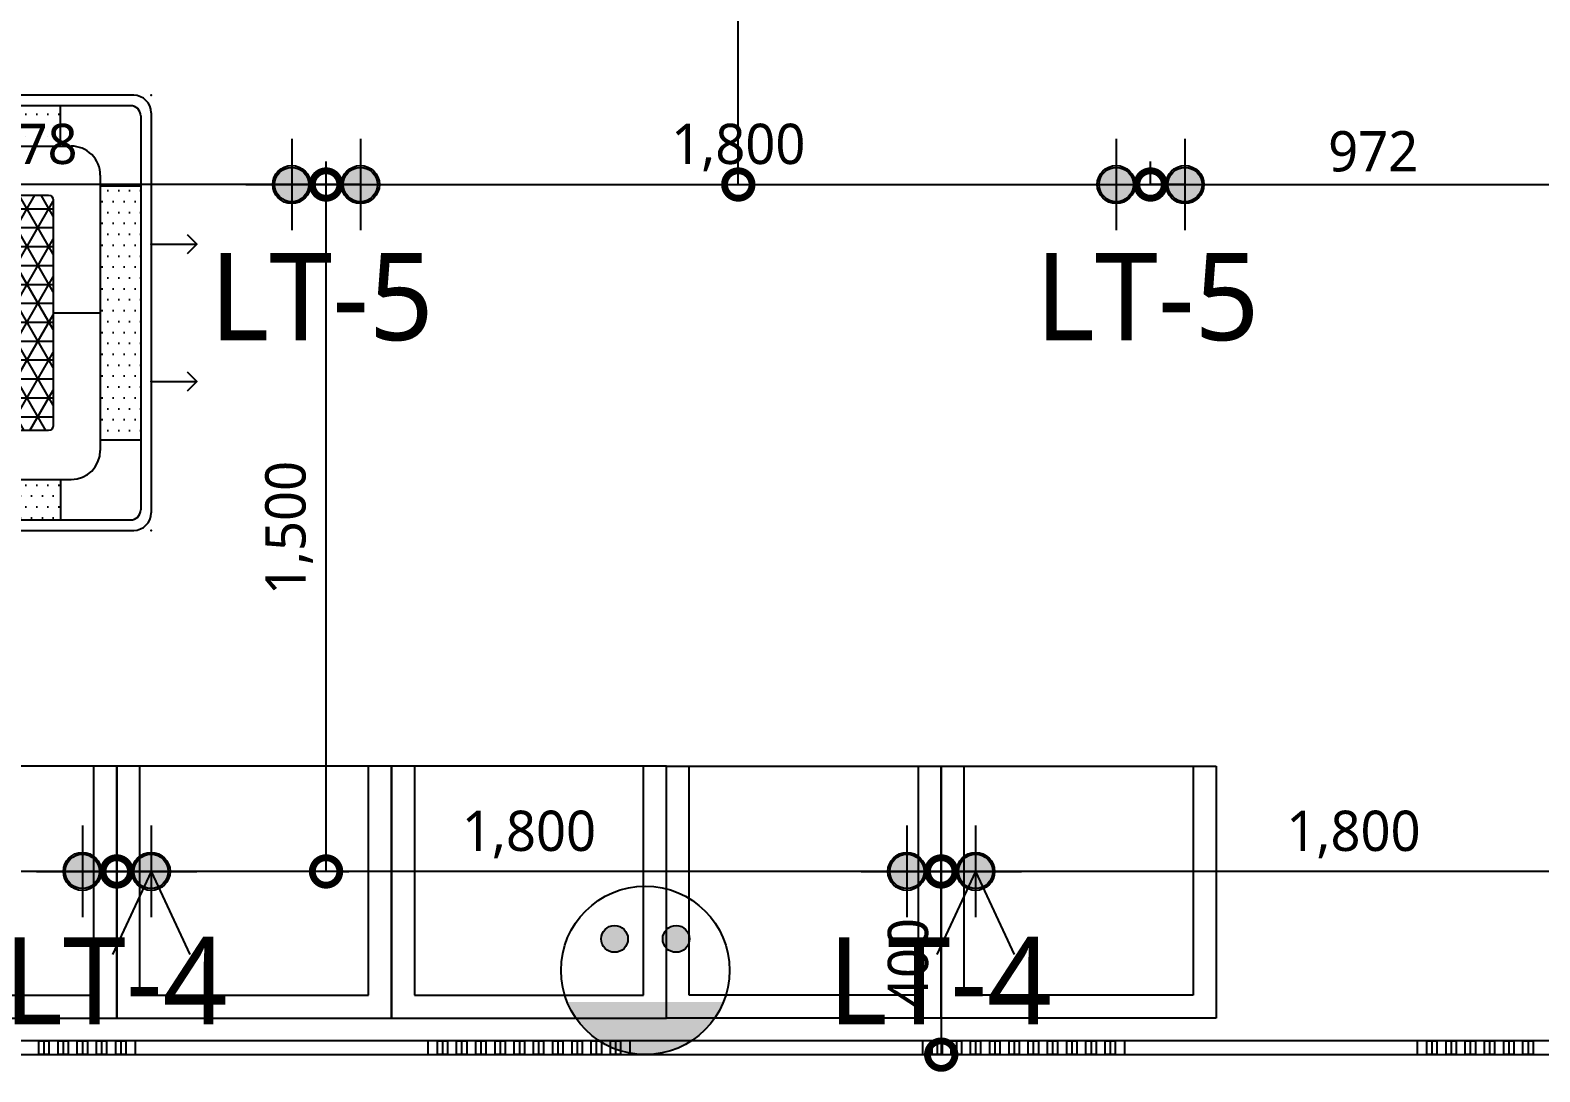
# Model space of a CAD drawing. Extents: x 11477420 to 23072185, y -28506554 to -14238804.
# Drawn here: x 11524378 to 11527674, y -14276637 to -14274362 of the extents above; entities that cross this region are included whole.
import ezdxf
from ezdxf.enums import TextEntityAlignment as Align

# ---------------------------------------------------------------- set-up
doc = ezdxf.new("R2010")
doc.units = 0
doc.header["$LTSCALE"] = 50
doc.header["$MEASUREMENT"] = 0
doc.linetypes.add('DH-HID2', pattern=[1.2000000000000002, 0.8, -0.4])
doc.layers.get('0').update_dxf_attribs({"linetype": 'CONTINUOUS'})
doc.layers.get('DEFPOINTS').update_dxf_attribs({"linetype": 'CONTINUOUS'})
for name, color, linetype in [('03-WAL NEW', 3, 'CONTINUOUS'), ('06-LIGHT', 4, 'CONTINUOUS'), ('07-DIM WAL', 5, 'CONTINUOUS'), ('1.천장.벽체선(내벽)', 3, 'CONTINUOUS'), ('2.글자선', 60, 'CONTINUOUS'), ('DVM_INDOOR', 7, 'CONTINUOUS'), ('DVM_UNIT_BP', 7, 'CONTINUOUS'), ('DVM_UNIT_DP', 4, 'CONTINUOUS'), ('DVM_UNIT_LP', 3, 'CONTINUOUS'), ('FINISH', 6, 'CONTINUOUS'), ('FU-FURM', 251, 'DH-HID2'), ('Layer2', 51, 'CONTINUOUS'), ('설비', 7, 'CONTINUOUS')]:
    doc.layers.add(name, color=color, linetype=linetype)
doc.styles.add('DAWIN', font='NanumSquareR.ttf')
doc.styles.add('맑은 고딕', font='malgun.ttf')
doc.dimstyles.new('40', dxfattribs={"dimscale": 40, "dimtxt": 2.2, "dimasz": 3, "dimexe": 1.25, "dimexo": 0.625, "dimtad": 1, "dimdec": 0, "dimzin": 0, "dimdsep": 46, "dimlunit": 6, "dimtxsty": 'DAWIN', "dimblk1": 'DOTSMALL', "dimblk2": 'DOTSMALL', "dimsah": 1, "dimcen": 0.001, "dimclrd": 1, "dimclre": 1, "dimclrt": 3, "dimadec": 0, "dimazin": 0, "dimtfac": 1, "dimtdec": 0, "dimtix": 1, "dimtmove": 2, "dimatfit": 3, "dimldrblk": 'DOTSMALL', "dimfxl": 0, "dimtolj": 1, "dimtzin": 0, "dimarcsym": 0})

# ---------------------------------------------------------------- blocks, each defined once
blk = doc.blocks.new('flooor2')
at = {"layer": '03-WAL NEW', "color": 8}
for p, q in [((11524397.06578046, -14276599.4450068), (11524397.06578046, -14276569.44500681)), ((11524397.06578046, -14276569.44500681), (11524419.06578046, -14276569.44500681)), ((11524419.06578046, -14276569.44500681), (11524419.06578046, -14276599.4450068)), ((11524439.06578046, -14276599.4450068), (11524439.06578046, -14276569.44500681)), ((11524439.06578046, -14276569.44500681), (11524461.06578046, -14276569.44500681)), ((11524461.06578046, -14276569.44500681), (11524461.06578046, -14276599.4450068)), ((11524481.06578046, -14276599.4450068), (11524481.06578046, -14276569.44500681)), ((11524481.06578046, -14276569.44500681), (11524503.06578046, -14276569.44500681)), ((11524503.06578046, -14276569.44500681), (11524503.06578046, -14276599.4450068)), ((11524523.06578046, -14276599.4450068), (11524523.06578046, -14276569.44500681)), ((11524523.06578046, -14276569.44500681), (11524545.06578046, -14276569.44500681)), ((11524545.06578046, -14276569.44500681), (11524545.06578046, -14276599.4450068)), ((11524565.06578046, -14276599.4450068), (11524565.06578046, -14276569.44500681)), ((11524565.06578046, -14276569.44500681), (11524587.06578046, -14276569.44500681)), ((11524587.06578046, -14276569.44500681), (11524587.06578046, -14276599.4450068)), ((11525247.06578046, -14276569.44500681), (11524607.06578046, -14276569.44500681)), ((11524607.06578046, -14276569.44500681), (11524607.06578046, -14276599.4450068)), ((11525247.06578046, -14276599.4450068), (11525247.06578046, -14276569.44500681)), ((11525267.06578046, -14276599.4450068), (11525267.06578046, -14276569.44500681)), ((11525267.06578046, -14276569.44500681), (11525289.06578046, -14276569.44500681)), ((11525289.06578046, -14276569.44500681), (11525289.06578046, -14276599.4450068)), ((11525309.06578046, -14276599.4450068), (11525309.06578046, -14276569.44500681)), ((11525309.06578046, -14276569.44500681), (11525331.06578046, -14276569.44500681)), ((11525331.06578046, -14276569.44500681), (11525331.06578046, -14276599.4450068)), ((11525351.06578046, -14276599.4450068), (11525351.06578046, -14276569.44500681)), ((11525351.06578046, -14276569.44500681), (11525373.06578046, -14276569.44500681)), ((11525373.06578046, -14276569.44500681), (11525373.06578046, -14276599.4450068)), ((11525393.06578046, -14276599.4450068), (11525393.06578046, -14276569.44500681)), ((11525393.06578046, -14276569.44500681), (11525415.06578046, -14276569.44500681)), ((11525415.06578046, -14276569.44500681), (11525415.06578046, -14276599.4450068)), ((11525435.06578046, -14276599.4450068), (11525435.06578046, -14276569.44500681)), ((11525435.06578046, -14276569.44500681), (11525457.06578046, -14276569.44500681)), ((11525457.06578046, -14276569.44500681), (11525457.06578046, -14276599.4450068)), ((11525477.06578046, -14276599.4450068), (11525477.06578046, -14276569.44500681)), ((11525477.06578046, -14276569.44500681), (11525499.06578046, -14276569.44500681)), ((11525499.06578046, -14276569.44500681), (11525499.06578046, -14276599.4450068)), ((11525519.06578046, -14276599.4450068), (11525519.06578046, -14276569.44500681)), ((11525519.06578046, -14276569.44500681), (11525541.06578046, -14276569.44500681)), ((11525541.06578046, -14276569.44500681), (11525541.06578046, -14276599.4450068)), ((11525561.06578046, -14276599.4450068), (11525561.06578046, -14276569.44500681)), ((11525561.06578046, -14276569.44500681), (11525583.06578046, -14276569.44500681)), ((11525583.06578046, -14276569.44500681), (11525583.06578046, -14276599.4450068)), ((11525603.06578046, -14276599.4450068), (11525603.06578046, -14276569.44500681)), ((11525603.06578046, -14276569.44500681), (11525625.06578046, -14276569.44500681)), ((11525625.06578046, -14276569.44500681), (11525625.06578046, -14276599.4450068)), ((11525645.06578046, -14276599.4450068), (11525645.06578046, -14276569.44500681)), ((11525645.06578046, -14276569.44500681), (11525667.06578046, -14276569.44500681)), ((11525667.06578046, -14276569.44500681), (11525667.06578046, -14276599.4450068)), ((11526327.06578046, -14276569.44500681), (11525687.06578046, -14276569.44500681)), ((11525687.06578046, -14276569.44500681), (11525687.06578046, -14276599.4450068)), ((11526327.06578046, -14276599.4450068), (11526327.06578046, -14276569.44500681)), ((11526347.06578046, -14276599.4450068), (11526347.06578046, -14276569.44500681)), ((11526347.06578046, -14276569.44500681), (11526369.06578046, -14276569.44500681)), ((11526369.06578046, -14276569.44500681), (11526369.06578046, -14276599.4450068)), ((11526389.06578046, -14276599.4450068), (11526389.06578046, -14276569.44500681)), ((11526389.06578046, -14276569.44500681), (11526411.06578046, -14276569.44500681)), ((11526411.06578046, -14276569.44500681), (11526411.06578046, -14276599.4450068)), ((11526431.06578046, -14276599.4450068), (11526431.06578046, -14276569.44500681)), ((11526431.06578046, -14276569.44500681), (11526453.06578046, -14276569.44500681)), ((11526453.06578046, -14276569.44500681), (11526453.06578046, -14276599.4450068)), ((11526473.06578046, -14276599.4450068), (11526473.06578046, -14276569.44500681)), ((11526473.06578046, -14276569.44500681), (11526495.06578046, -14276569.44500681)), ((11526495.06578046, -14276569.44500681), (11526495.06578046, -14276599.4450068)), ((11526515.06578046, -14276599.4450068), (11526515.06578046, -14276569.44500681)), ((11526515.06578046, -14276569.44500681), (11526537.06578046, -14276569.44500681)), ((11526537.06578046, -14276569.44500681), (11526537.06578046, -14276599.4450068)), ((11526557.06578046, -14276599.4450068), (11526557.06578046, -14276569.44500681)), ((11526557.06578046, -14276569.44500681), (11526579.06578046, -14276569.44500681)), ((11526579.06578046, -14276569.44500681), (11526579.06578046, -14276599.4450068)), ((11526599.06578046, -14276599.4450068), (11526599.06578046, -14276569.44500681)), ((11526599.06578046, -14276569.44500681), (11526621.06578046, -14276569.44500681)), ((11526621.06578046, -14276569.44500681), (11526621.06578046, -14276599.4450068)), ((11526641.06578046, -14276599.4450068), (11526641.06578046, -14276569.44500681)), ((11526641.06578046, -14276569.44500681), (11526663.06578046, -14276569.44500681)), ((11526663.06578046, -14276569.44500681), (11526663.06578046, -14276599.4450068)), ((11526683.06578046, -14276599.4450068), (11526683.06578046, -14276569.44500681)), ((11526683.06578046, -14276569.44500681), (11526705.06578046, -14276569.44500681)), ((11526705.06578046, -14276569.44500681), (11526705.06578046, -14276599.4450068)), ((11526725.06578046, -14276599.4450068), (11526725.06578046, -14276569.44500681)), ((11526725.06578046, -14276569.44500681), (11526747.06578046, -14276569.44500681)), ((11526747.06578046, -14276569.44500681), (11526747.06578046, -14276599.4450068)), ((11527407.06578046, -14276569.44500681), (11526767.06578046, -14276569.44500681)), ((11526767.06578046, -14276569.44500681), (11526767.06578046, -14276599.4450068)), ((11527407.06578046, -14276599.4450068), (11527407.06578046, -14276569.44500681)), ((11527427.06578046, -14276599.4450068), (11527427.06578046, -14276569.44500681)), ((11527427.06578046, -14276569.44500681), (11527449.06578046, -14276569.44500681)), ((11527449.06578046, -14276569.44500681), (11527449.06578046, -14276599.4450068)), ((11527469.06578046, -14276599.4450068), (11527469.06578046, -14276569.44500681)), ((11527469.06578046, -14276569.44500681), (11527491.06578046, -14276569.44500681)), ((11527491.06578046, -14276569.44500681), (11527491.06578046, -14276599.4450068)), ((11527511.06578046, -14276599.4450068), (11527511.06578046, -14276569.44500681)), ((11527511.06578046, -14276569.44500681), (11527533.06578046, -14276569.44500681)), ((11527533.06578046, -14276569.44500681), (11527533.06578046, -14276599.4450068)), ((11527553.06578046, -14276599.4450068), (11527553.06578046, -14276569.44500681)), ((11527553.06578046, -14276569.44500681), (11527575.06578046, -14276569.44500681)), ((11527575.06578046, -14276569.44500681), (11527575.06578046, -14276599.4450068)), ((11527595.06578046, -14276599.4450068), (11527595.06578046, -14276569.44500681)), ((11527595.06578046, -14276569.44500681), (11527617.06578046, -14276569.44500681)), ((11527617.06578046, -14276569.44500681), (11527617.06578046, -14276599.4450068)), ((11527637.06578046, -14276599.4450068), (11527637.06578046, -14276569.44500681)), ((11527637.06578046, -14276569.44500681), (11527659.06578046, -14276569.44500681)), ((11527659.06578046, -14276569.44500681), (11527659.06578046, -14276599.4450068)), ((11524419.06578046, -14276599.4450068), (11524397.06578046, -14276599.4450068)), ((11524461.06578046, -14276599.4450068), (11524439.06578046, -14276599.4450068)), ((11524503.06578046, -14276599.4450068), (11524481.06578046, -14276599.4450068)), ((11524545.06578046, -14276599.4450068), (11524523.06578046, -14276599.4450068)), ((11524587.06578046, -14276599.4450068), (11524565.06578046, -14276599.4450068)), ((11524607.06578046, -14276599.4450068), (11525247.06578046, -14276599.4450068)), ((11525289.06578046, -14276599.4450068), (11525267.06578046, -14276599.4450068)), ((11525331.06578046, -14276599.4450068), (11525309.06578046, -14276599.4450068)), ((11525373.06578046, -14276599.4450068), (11525351.06578046, -14276599.4450068)), ((11525415.06578046, -14276599.4450068), (11525393.06578046, -14276599.4450068)), ((11525457.06578046, -14276599.4450068), (11525435.06578046, -14276599.4450068)), ((11525499.06578046, -14276599.4450068), (11525477.06578046, -14276599.4450068)), ((11525541.06578046, -14276599.4450068), (11525519.06578046, -14276599.4450068)), ((11525583.06578046, -14276599.4450068), (11525561.06578046, -14276599.4450068)), ((11525625.06578046, -14276599.4450068), (11525603.06578046, -14276599.4450068)), ((11525667.06578046, -14276599.4450068), (11525645.06578046, -14276599.4450068)), ((11525687.06578046, -14276599.4450068), (11526327.06578046, -14276599.4450068)), ((11526369.06578046, -14276599.4450068), (11526347.06578046, -14276599.4450068)), ((11526411.06578046, -14276599.4450068), (11526389.06578046, -14276599.4450068)), ((11526453.06578046, -14276599.4450068), (11526431.06578046, -14276599.4450068)), ((11526495.06578046, -14276599.4450068), (11526473.06578046, -14276599.4450068)), ((11526537.06578046, -14276599.4450068), (11526515.06578046, -14276599.4450068)), ((11526579.06578046, -14276599.4450068), (11526557.06578046, -14276599.4450068)), ((11526621.06578046, -14276599.4450068), (11526599.06578046, -14276599.4450068)), ((11526663.06578046, -14276599.4450068), (11526641.06578046, -14276599.4450068)), ((11526705.06578046, -14276599.4450068), (11526683.06578046, -14276599.4450068)), ((11526747.06578046, -14276599.4450068), (11526725.06578046, -14276599.4450068)), ((11526767.06578046, -14276599.4450068), (11527407.06578046, -14276599.4450068)), ((11527449.06578046, -14276599.4450068), (11527427.06578046, -14276599.4450068)), ((11527491.06578046, -14276599.4450068), (11527469.06578046, -14276599.4450068)), ((11527533.06578046, -14276599.4450068), (11527511.06578046, -14276599.4450068)), ((11527575.06578046, -14276599.4450068), (11527553.06578046, -14276599.4450068)), ((11527617.06578046, -14276599.4450068), (11527595.06578046, -14276599.4450068)), ((11527659.06578046, -14276599.4450068), (11527637.06578046, -14276599.4450068))]:
    blk.add_line(p, q, dxfattribs=at)
at = {"layer": '03-WAL NEW', "color": 8, "ltscale": 10}
for p, q in [((11524408.06578046, -14276569.44500681), (11524408.06578046, -14276599.4450068)), ((11524450.06578046, -14276569.44500681), (11524450.06578046, -14276599.4450068)), ((11524492.06578046, -14276569.44500681), (11524492.06578046, -14276599.4450068)), ((11524534.06578046, -14276569.44500681), (11524534.06578046, -14276599.4450068)), ((11524576.06578046, -14276569.44500681), (11524576.06578046, -14276599.4450068)), ((11525278.06578046, -14276569.44500681), (11525278.06578046, -14276599.4450068)), ((11525320.06578046, -14276569.44500681), (11525320.06578046, -14276599.4450068)), ((11525362.06578046, -14276569.44500681), (11525362.06578046, -14276599.4450068)), ((11525404.06578046, -14276569.44500681), (11525404.06578046, -14276599.4450068)), ((11525446.06578046, -14276569.44500681), (11525446.06578046, -14276599.4450068)), ((11525488.06578046, -14276569.44500681), (11525488.06578046, -14276599.4450068)), ((11525530.06578046, -14276569.44500681), (11525530.06578046, -14276599.4450068)), ((11525572.06578046, -14276569.44500681), (11525572.06578046, -14276599.4450068)), ((11525614.06578046, -14276569.44500681), (11525614.06578046, -14276599.4450068)), ((11525656.06578046, -14276569.44500681), (11525656.06578046, -14276599.4450068)), ((11526358.06578046, -14276569.44500681), (11526358.06578046, -14276599.4450068)), ((11526400.06578046, -14276569.44500681), (11526400.06578046, -14276599.4450068)), ((11526442.06578046, -14276569.44500681), (11526442.06578046, -14276599.4450068)), ((11526484.06578046, -14276569.44500681), (11526484.06578046, -14276599.4450068)), ((11526526.06578046, -14276569.44500681), (11526526.06578046, -14276599.4450068)), ((11526568.06578046, -14276569.44500681), (11526568.06578046, -14276599.4450068)), ((11526610.06578046, -14276569.44500681), (11526610.06578046, -14276599.4450068)), ((11526652.06578046, -14276569.44500681), (11526652.06578046, -14276599.4450068)), ((11526694.06578046, -14276569.44500681), (11526694.06578046, -14276599.4450068)), ((11526736.06578046, -14276569.44500681), (11526736.06578046, -14276599.4450068)), ((11527438.06578046, -14276569.44500681), (11527438.06578046, -14276599.4450068)), ((11527480.06578046, -14276569.44500681), (11527480.06578046, -14276599.4450068)), ((11527522.06578046, -14276569.44500681), (11527522.06578046, -14276599.4450068)), ((11527564.06578046, -14276569.44500681), (11527564.06578046, -14276599.4450068)), ((11527606.06578046, -14276569.44500681), (11527606.06578046, -14276599.4450068)), ((11527648.06578046, -14276569.44500681), (11527648.06578046, -14276599.4450068))]:
    blk.add_line(p, q, dxfattribs=at)
at = {"layer": '1.천장.벽체선(내벽)', "ltscale": 30}
blk.add_line((11522196.06578047, -14276599.4450068), (11528738.06578046, -14276599.4450068), dxfattribs=at)
at = {"layer": 'FINISH', "color": 8, "ltscale": 10}
blk.add_line((11528878.71659724, -14276569.44500681), (11522058.64106971, -14276569.44500681), dxfattribs=at)
at = {"layer": 'FU-FURM', "color": 8, "ltscale": 30}
for p, q in [((11524567.06578046, -14275969.46813157), (11523967.06578046, -14275969.46813157)), ((11524517.06578046, -14275969.46813157), (11524017.06578046, -14275969.46813157)), ((11524517.06578046, -14276469.46813157), (11524517.06578046, -14275969.46813157)), ((11524567.06578046, -14276519.46813157), (11524567.06578046, -14275969.46813157)), ((11525167.06578046, -14275969.46813157), (11524567.06578046, -14275969.46813157)), ((11524567.06578046, -14275969.46813157), (11524567.06578046, -14276519.46813157)), ((11525117.06578046, -14275969.46813157), (11524617.06578046, -14275969.46813157)), ((11524617.06578046, -14275969.46813157), (11524617.06578046, -14276469.46813157)), ((11525117.06578046, -14276469.46813157), (11525117.06578046, -14275969.46813157)), ((11525167.06578046, -14276519.46813157), (11525167.06578046, -14275969.46813157)), ((11525767.06578046, -14275969.46813157), (11525167.06578046, -14275969.46813157)), ((11525167.06578046, -14275969.46813157), (11525167.06578046, -14276519.46813157)), ((11525717.06578046, -14275969.46813157), (11525217.06578046, -14275969.46813157)), ((11525217.06578046, -14275969.46813157), (11525217.06578046, -14276469.46813157)), ((11525717.06578046, -14276469.46813157), (11525717.06578046, -14275969.46813157)), ((11525767.06578046, -14276519.46813157), (11525767.06578046, -14275969.46813157)), ((11525767.06578046, -14276519.46813157), (11525767.06578046, -14275969.46813157)), ((11525767.06578046, -14275969.46813157), (11526367.06578046, -14275969.46813157)), ((11525817.06578046, -14276469.46813157), (11525817.06578046, -14275969.46813157)), ((11525817.06578046, -14275969.46813157), (11526317.06578046, -14275969.46813157)), ((11526317.06578046, -14275969.46813157), (11526317.06578046, -14276469.46813157)), ((11526367.06578046, -14276519.46813157), (11526367.06578046, -14275969.46813157)), ((11526367.06578046, -14275969.46813157), (11526967.06578046, -14275969.46813157)), ((11526367.06578046, -14275969.46813157), (11526367.06578046, -14276519.46813157)), ((11526417.06578046, -14276469.46813157), (11526417.06578046, -14275969.46813157)), ((11526417.06578046, -14275969.46813157), (11526917.06578046, -14275969.46813157)), ((11526917.06578046, -14275969.46813157), (11526917.06578046, -14276469.46813157)), ((11526967.06578046, -14275969.46813157), (11526967.06578046, -14276519.46813157)), ((11524017.06578046, -14276469.46813157), (11524517.06578046, -14276469.46813157)), ((11524617.06578046, -14276469.46813157), (11525117.06578046, -14276469.46813157)), ((11525217.06578046, -14276469.46813157), (11525717.06578046, -14276469.46813157)), ((11526317.06578046, -14276469.46813157), (11525817.06578046, -14276469.46813157)), ((11526917.06578046, -14276469.46813157), (11526417.06578046, -14276469.46813157)), ((11523967.06578046, -14276519.46813157), (11524567.06578046, -14276519.46813157)), ((11524567.06578046, -14276519.46813157), (11525167.06578046, -14276519.46813157)), ((11525167.06578046, -14276519.46813157), (11525767.06578046, -14276519.46813157)), ((11526367.06578046, -14276519.46813157), (11525767.06578046, -14276519.46813157)), ((11526967.06578046, -14276519.46813157), (11526367.06578046, -14276519.46813157))]:
    blk.add_line(p, q, dxfattribs=at)
blk = doc.blocks.new('_DOTSMALL')
at = {"color": 0, "linetype": 'ByBlock', "const_width": 0.5}
blk.add_lwpolyline([(-0.0625, 0, 1), (0.0625, 0, 1)], format="xyb", close=True, dxfattribs=at)
blk = doc.blocks.new('*D225')
at = {"layer": '07-DIM WAL', "color": 1, "lineweight": -2, "ltscale": 30}
for p, q in [((11528167.06578095, -14276199.4450067), (11526367.06578095, -14276199.4450067)), ((11526367.06578095, -14276224.44500669), (11526367.06578095, -14276249.4450067)), ((11528167.06578095, -14276224.44500669), (11528167.06578095, -14276249.4450067))]:
    blk.add_line(p, q, dxfattribs=at)
at = {"layer": 'DEFPOINTS', "color": 0, "ltscale": 30}
for p in [(11526367.06578095, -14276199.44500669), (11526367.06578095, -14276199.4450067), (11528167.06578095, -14276199.44500669)]:
    blk.add_point(p, dxfattribs=at)
at = {"layer": '07-DIM WAL', "color": 1, "lineweight": -2, "ltscale": 30, "xscale": 120, "yscale": 120, "zscale": 120, "rotation": 180}
blk.add_blockref('_DOTSMALL', (11526367.06578095, -14276199.4450067), dxfattribs=at)
at = {"layer": '07-DIM WAL', "color": 1, "lineweight": -2, "ltscale": 30, "xscale": 120, "yscale": 120, "zscale": 120}
blk.add_blockref('_DOTSMALL', (11528167.06578095, -14276199.4450067), dxfattribs=at)
at = {"layer": '07-DIM WAL', "color": 3, "ltscale": 30, "insert": (11527267.06578095, -14276118.66946713), "char_height": 88, "attachment_point": 5, "style": 'DAWIN'}
blk.add_mtext('\\A1;1,800', dxfattribs=at)
blk = doc.blocks.new('*D226')
at = {"layer": '07-DIM WAL', "color": 1, "lineweight": -2, "ltscale": 30}
for p, q in [((11526367.06578095, -14276199.4450067), (11524567.06578095, -14276199.4450067)), ((11524567.06578095, -14276224.44500669), (11524567.06578095, -14276249.4450067)), ((11526367.06578095, -14276224.44500669), (11526367.06578095, -14276249.4450067))]:
    blk.add_line(p, q, dxfattribs=at)
at = {"layer": 'DEFPOINTS', "color": 0, "ltscale": 30}
for p in [(11524567.06578095, -14276199.44500669), (11524567.06578095, -14276199.4450067), (11526367.06578095, -14276199.44500669)]:
    blk.add_point(p, dxfattribs=at)
at = {"layer": '07-DIM WAL', "color": 1, "lineweight": -2, "ltscale": 30, "xscale": 120, "yscale": 120, "zscale": 120, "rotation": 180}
blk.add_blockref('_DOTSMALL', (11524567.06578095, -14276199.4450067), dxfattribs=at)
at = {"layer": '07-DIM WAL', "color": 1, "lineweight": -2, "ltscale": 30, "xscale": 120, "yscale": 120, "zscale": 120}
blk.add_blockref('_DOTSMALL', (11526367.06578095, -14276199.4450067), dxfattribs=at)
at = {"layer": '07-DIM WAL', "color": 3, "ltscale": 30, "insert": (11525467.06578095, -14276118.66946713), "char_height": 88, "attachment_point": 5, "style": 'DAWIN'}
blk.add_mtext('\\A1;1,800', dxfattribs=at)
blk = doc.blocks.new('*D227')
at = {"layer": '07-DIM WAL', "color": 1, "lineweight": -2, "ltscale": 30}
for p, q in [((11524567.06578095, -14276199.4450067), (11522767.06578095, -14276199.4450067)), ((11522767.06578095, -14276224.44500669), (11522767.06578095, -14276249.4450067)), ((11524567.06578095, -14276224.44500669), (11524567.06578095, -14276249.4450067))]:
    blk.add_line(p, q, dxfattribs=at)
at = {"layer": 'DEFPOINTS', "color": 0, "ltscale": 30}
for p in [(11522767.06578095, -14276199.44500669), (11522767.06578095, -14276199.4450067), (11524567.06578095, -14276199.44500669)]:
    blk.add_point(p, dxfattribs=at)
at = {"layer": '07-DIM WAL', "color": 1, "lineweight": -2, "ltscale": 30, "xscale": 120, "yscale": 120, "zscale": 120, "rotation": 180}
blk.add_blockref('_DOTSMALL', (11522767.06578095, -14276199.4450067), dxfattribs=at)
at = {"layer": '07-DIM WAL', "color": 1, "lineweight": -2, "ltscale": 30, "xscale": 120, "yscale": 120, "zscale": 120}
blk.add_blockref('_DOTSMALL', (11524567.06578095, -14276199.4450067), dxfattribs=at)
at = {"layer": '07-DIM WAL', "color": 3, "ltscale": 30, "insert": (11523667.06578095, -14276118.66946713), "char_height": 88, "attachment_point": 5, "style": 'DAWIN'}
blk.add_mtext('\\A1;1,800', dxfattribs=at)
blk = doc.blocks.new('*D228')
at = {"layer": '07-DIM WAL', "color": 1, "lineweight": -2, "ltscale": 30}
for p, q in [((11526367.06578096, -14276199.4450067), (11526367.06578096, -14276599.4450068)), ((11526392.06578095, -14276199.4450067), (11526417.06578096, -14276199.4450067)), ((11526392.06578095, -14276599.4450068), (11526417.06578096, -14276599.4450068))]:
    blk.add_line(p, q, dxfattribs=at)
at = {"layer": 'DEFPOINTS', "color": 0, "ltscale": 30}
for p in [(11526367.06578095, -14276199.4450067), (11526367.06578095, -14276599.4450068), (11526367.06578096, -14276599.4450068)]:
    blk.add_point(p, dxfattribs=at)
at = {"layer": '07-DIM WAL', "color": 1, "lineweight": -2, "ltscale": 30, "xscale": 120, "yscale": 120, "zscale": 120}
for p, rotation in [((11526367.06578096, -14276199.4450067), 90), ((11526367.06578096, -14276599.4450068), 270)]:
    blk.add_blockref('_DOTSMALL', p, dxfattribs=dict(at, rotation=rotation))
at = {"layer": '07-DIM WAL', "color": 3, "ltscale": 30, "insert": (11526295.02693203, -14276399.44500675), "char_height": 88, "attachment_point": 5, "rotation": 90, "style": 'DAWIN'}
blk.add_mtext('\\A1;400', dxfattribs=at)
blk = doc.blocks.new('HEY')
at = {"linetype": 'Continuous'}
h = blk.add_hatch(color=4, dxfattribs=at)
h.dxf.hatch_style = 1
edge = h.paths.add_edge_path()
edge.add_arc((66128.45685526496, 14191.75584110821), 37.5, 0, 360)
edge = h.paths.add_edge_path()
edge.add_arc((66128.45685526496, 14041.75584110821), 37.5, 0, 360)
at = {"color": 1, "linetype": 'Continuous'}
for p, q in [((66128.45685526496, 14291.75584110891), (66128.45685526496, 14091.75584110752)), ((66228.45685526589, 14191.75584110821), (66028.45685526403, 14191.75584110821)), ((66128.45685526496, 14141.75584110891), (66128.45685526496, 13941.75584110752)), ((66228.45685526589, 14041.75584110821), (66028.45685526403, 14041.75584110821))]:
    blk.add_line(p, q, dxfattribs=at)
blk.add_lwpolyline([(66128.45685526496, 14191.75584110821), (66128.45685526496, 14041.75584110821), (66128.45685526496, 14116.75584110821), (66151.21933196485, 14116.75584110821)], dxfattribs=at)
at = {"color": 4, "linetype": 'Continuous'}
for centre, radius in [((66128.45685526496, 14191.75584110821), 41.5), ((66128.45685526496, 14191.75584110821), 37.5), ((66128.45685526496, 14041.75584110821), 41.5), ((66128.45685526496, 14041.75584110821), 37.5)]:
    blk.add_circle(centre, radius, dxfattribs=at)
blk = doc.blocks.new('*D233')
at = {"layer": '07-DIM WAL', "color": 1, "lineweight": -2, "ltscale": 30}
for p, q in [((11525024.06578, -14276199.44500448), (11525024.06578, -14274699.44500458)), ((11525049.06577999, -14274699.44500458), (11525074.06578, -14274699.44500458)), ((11525049.06577999, -14276199.44500448), (11525074.06578, -14276199.44500448))]:
    blk.add_line(p, q, dxfattribs=at)
at = {"layer": 'DEFPOINTS', "color": 0, "ltscale": 30}
for p in [(11525024.06577999, -14274699.44500458), (11525024.06578, -14274699.44500458), (11525024.06577999, -14276199.44500448)]:
    blk.add_point(p, dxfattribs=at)
at = {"layer": '07-DIM WAL', "color": 1, "lineweight": -2, "ltscale": 30, "xscale": 120, "yscale": 120, "zscale": 120}
for p, rotation in [((11525024.06578, -14274699.44500458), 90), ((11525024.06578, -14276199.44500448), 270)]:
    blk.add_blockref('_DOTSMALL', p, dxfattribs=dict(at, rotation=rotation))
at = {"layer": '07-DIM WAL', "color": 3, "ltscale": 30, "insert": (11524943.29024043, -14275449.44500453), "char_height": 88, "attachment_point": 5, "rotation": 90, "style": 'DAWIN'}
blk.add_mtext('\\A1;1,500', dxfattribs=at)
blk = doc.blocks.new('*D234')
at = {"layer": '07-DIM WAL', "color": 1, "lineweight": -2, "ltscale": 30}
for p, q in [((11525024.06578, -14274674.44500458), (11525024.06578, -14274649.44500457)), ((11526824.06577999, -14274674.44500458), (11526824.06577999, -14274649.44500457)), ((11525024.06578, -14274699.44500457), (11526824.06577999, -14274699.44500457))]:
    blk.add_line(p, q, dxfattribs=at)
at = {"layer": 'DEFPOINTS', "color": 0, "ltscale": 30}
for p in [(11525024.06578, -14274699.44500458), (11526824.06577999, -14274699.44500458), (11526824.06577999, -14274699.44500457)]:
    blk.add_point(p, dxfattribs=at)
at = {"layer": '07-DIM WAL', "color": 1, "lineweight": -2, "ltscale": 30, "xscale": 120, "yscale": 120, "zscale": 120, "rotation": 180}
blk.add_blockref('_DOTSMALL', (11525024.06578, -14274699.44500457), dxfattribs=at)
at = {"layer": '07-DIM WAL', "color": 1, "lineweight": -2, "ltscale": 30, "xscale": 120, "yscale": 120, "zscale": 120}
blk.add_blockref('_DOTSMALL', (11526824.06577999, -14274699.44500457), dxfattribs=at)
at = {"layer": '07-DIM WAL', "color": 3, "ltscale": 30, "insert": (11525924.06577999, -14274618.66946501), "char_height": 88, "attachment_point": 5, "style": 'DAWIN'}
blk.add_mtext('\\A1;1,800', dxfattribs=at)
blk = doc.blocks.new('*D235')
at = {"layer": '07-DIM WAL', "color": 1, "lineweight": -2, "ltscale": 30}
for p, q in [((11526824.06577999, -14274674.44500458), (11526824.06577999, -14274649.44500458)), ((11527796.06578046, -14274674.44500458), (11527796.06578046, -14274649.44500458)), ((11526824.06577999, -14274699.44500458), (11527796.06578046, -14274699.44500458))]:
    blk.add_line(p, q, dxfattribs=at)
at = {"layer": 'DEFPOINTS', "color": 0, "ltscale": 30}
for p in [(11526824.06577999, -14274699.44500458), (11527796.06578046, -14274699.44500458), (11527796.06578046, -14274699.44500458)]:
    blk.add_point(p, dxfattribs=at)
at = {"layer": '07-DIM WAL', "color": 1, "lineweight": -2, "ltscale": 30, "xscale": 120, "yscale": 120, "zscale": 120, "rotation": 180}
blk.add_blockref('_DOTSMALL', (11526824.06577999, -14274699.44500458), dxfattribs=at)
at = {"layer": '07-DIM WAL', "color": 1, "lineweight": -2, "ltscale": 30, "xscale": 120, "yscale": 120, "zscale": 120}
blk.add_blockref('_DOTSMALL', (11527796.06578046, -14274699.44500458), dxfattribs=at)
at = {"layer": '07-DIM WAL', "color": 3, "ltscale": 30, "insert": (11527310.06578023, -14274627.40615566), "char_height": 88, "attachment_point": 5, "style": 'DAWIN'}
blk.add_mtext('\\A1;972', dxfattribs=at)
blk = doc.blocks.new('*D236')
at = {"layer": '07-DIM WAL', "color": 1, "lineweight": -2, "ltscale": 30}
for p, q in [((11525024.06577999, -14274674.44500457), (11525024.06577999, -14274649.44500457)), ((11525024.06577999, -14274699.44500457), (11523646.06578047, -14274699.44500457)), ((11523646.06578047, -14274719.44500679), (11523646.06578047, -14274749.44500457))]:
    blk.add_line(p, q, dxfattribs=at)
at = {"layer": 'DEFPOINTS', "color": 0, "ltscale": 30}
for p in [(11523646.06578047, -14274694.44500679), (11523646.06578047, -14274699.44500457), (11525024.06577999, -14274699.44500457)]:
    blk.add_point(p, dxfattribs=at)
at = {"layer": '07-DIM WAL', "color": 1, "lineweight": -2, "ltscale": 30, "xscale": 120, "yscale": 120, "zscale": 120, "rotation": 180}
blk.add_blockref('_DOTSMALL', (11523646.06578047, -14274699.44500457), dxfattribs=at)
at = {"layer": '07-DIM WAL', "color": 1, "lineweight": -2, "ltscale": 30, "xscale": 120, "yscale": 120, "zscale": 120}
blk.add_blockref('_DOTSMALL', (11525024.06577999, -14274699.44500457), dxfattribs=at)
at = {"layer": '07-DIM WAL', "color": 3, "ltscale": 30, "insert": (11524335.06578023, -14274618.66946501), "char_height": 88, "attachment_point": 5, "style": 'DAWIN'}
blk.add_mtext('\\A1;1,378', dxfattribs=at)
blk = doc.blocks.new('*D239')
at = {"layer": '07-DIM WAL', "color": 1, "lineweight": -2, "ltscale": 30}
for p, q in [((11525924.06578, -14274699.44500458), (11525924.06578, -14272844.4450068)), ((11525949.06578, -14272844.4450068), (11525974.06578, -14272844.4450068)), ((11525949.06578, -14274699.44500458), (11525974.06578, -14274699.44500458))]:
    blk.add_line(p, q, dxfattribs=at)
at = {"layer": 'DEFPOINTS', "color": 0, "ltscale": 30}
for p in [(11525924.06578, -14272844.4450068), (11525924.06578, -14272844.4450068), (11525924.06578, -14274699.44500458)]:
    blk.add_point(p, dxfattribs=at)
at = {"layer": '07-DIM WAL', "color": 1, "lineweight": -2, "ltscale": 30, "xscale": 120, "yscale": 120, "zscale": 120}
for p, rotation in [((11525924.06578, -14272844.4450068), 90), ((11525924.06578, -14274699.44500458), 270)]:
    blk.add_blockref('_DOTSMALL', p, dxfattribs=dict(at, rotation=rotation))
at = {"layer": '07-DIM WAL', "color": 3, "ltscale": 30, "insert": (11525843.29024043, -14273771.94500569), "char_height": 88, "attachment_point": 5, "rotation": 90, "style": 'DAWIN'}
blk.add_mtext('\\A1;1,855', dxfattribs=at)
blk = doc.blocks.new('egoo')
at = {"layer": 'Layer2'}
h = blk.add_hatch(color=140, dxfattribs=at)
edge = h.paths.add_edge_path()
edge.add_arc((1015645.316358872, 443433.7452433793), 22.2944076163778, 0, 360)
h = blk.add_hatch(color=140, dxfattribs=at)
edge = h.paths.add_edge_path()
edge.add_arc((1015747.655630637, 443433.7452401983), 22.2944076163778, 0, 360)
h = blk.add_hatch(color=140, dxfattribs=at)
edge = h.paths.add_edge_path()
edge.add_line((1015826.330340307, 443329.111627974), (1015566.641642698, 443329.1116360459))
edge.add_ellipse((1015696.485993129, 443381.4608855267), major_axis=(98.99495057509459, 98.9949444209962), ratio=1, start_angle=156.9577785224105, end_angle=293.0422214775893)
at = {"layer": 'Layer2', "color": 140}
for centre, radius in [((1015696.485993129, 443381.460885526), 139.9999973581115), ((1015645.316358872, 443433.7452433793), 22.2944076163778), ((1015747.655630637, 443433.7452401983), 22.2944076163778)]:
    blk.add_circle(centre, radius, dxfattribs=at)
blk = doc.blocks.new('DVM_DP_VEC')
at = {"layer": 'DVM_UNIT_DP', "color": 0}
blk.add_line((0, 0), (100, 0), dxfattribs=at)
blk.add_lwpolyline([(78.78679656440357, 21.21320343559637), (100, 0), (78.78679656440357, -21.21320343559637)], dxfattribs=at)
blk.add_point((0, 0), dxfattribs=at)
blk = doc.blocks.new('DVM_LP_VEC')
at = {"layer": 'DVM_UNIT_LP', "color": 0}
blk.add_line((0, 0), (100, 0), dxfattribs=at)
blk.add_lwpolyline([(78.78679656440357, 21.21320343559637), (100, 0), (78.78679656440357, -21.21320343559637)], dxfattribs=at)
blk.add_point((0, 0), dxfattribs=at)
blk = doc.blocks.new('DVM_ID_CST_WF4W_840X288X840_T')
at = {"layer": 'DVM_INDOOR'}
h = blk.add_hatch(dxfattribs=at)
h.set_pattern_fill('DOTS', color=0, scale=15)
h.set_pattern_definition([(0, (0, 0), (11.90625, 23.8125), [0, -23.8125])])
h.paths.add_polyline_path([(-363.9913214610912, 276.7387997253788), (-452.2821236932635, 276.7387997253787), (-452.2821236932635, -278.0882596767043), (-363.9295776869899, -278.0882596767044)])
h.paths.add_polyline_path([(277.4875057097763, 451.6814269191617), (-277.3435554830899, 451.6814269191617), (-277.34355548309, 363.38911859244), (277.4875057097763, 363.3891185924401)])
h.paths.add_polyline_path([(452.42607391995, 276.7387997253787), (364.1981993359743, 276.7387997253787), (364.136378861799, -278.0882596767044), (452.4260739199499, -278.0882596767043)])
h.paths.add_polyline_path([(277.4834824804598, -364.7385785458553), (-277.3435554830899, -364.7385785458551), (-277.3435554830899, -453.030886872576), (277.4834824804598, -453.0308868725759)])
h = blk.add_hatch(dxfattribs=at)
h.set_pattern_fill('NET3', color=0, scale=13)
h.set_pattern_definition([(0, (0, 0), (0, 41.275), []), (59.99999999999999, (0, 0), (-35.7451985412027, 20.6375), []), (120, (0, 0), (-35.7451985412027, -20.63749999999999), [])])
h.paths.add_polyline_path([(261.2765116632472, 246.0862577089958, 0.4142135623730951), (251.2765116632471, 256.0862577089958), (-251.1365846658946, 256.0862577089959, 0.4142135623730951), (-261.1365846658946, 246.0862577089959), (-261.1365846658946, -247.4357176624109, 0.4142135623730951), (-251.1365846658946, -257.4357176624109), (251.2765116632472, -257.435717662411, 0.4142135623730951), (261.2765116632472, -247.435717662411)])
at = {"layer": 'DVM_INDOOR', "color": 0}
for p, q in [((437.070080349481, 474.3253868761433), (-436.9301533521289, 474.3253868761433)), ((-474.9301533521289, -437.6748468274689), (-474.9301533521289, 436.3253868761433)), ((-452.2821236932635, -431.0308868725761), (-452.2821236932635, 429.6814269191618)), ((430.42607391995, 451.6814269191617), (-430.2821236932635, 451.6814269191617)), ((-277.3435554830899, 363.3891185924401), (-277.3435554830899, 451.6814269191616)), ((277.4875057097764, 363.3891185924401), (277.4875057097764, 451.6814269191616)), ((452.4260739199499, 429.6814269191615), (452.4260739199499, -431.0308868725761)), ((475.070080349481, 436.3253868761435), (475.070080349481, -437.6748468274689)), ((-300.3938862155579, 363.3891185924401), (300.6007672759707, 363.3891185924401)), ((0.06996349867620211, 256.0862577089958), (0.1034405297400554, 363.3891185924401)), ((-363.9938858217375, 299.782040884275), (-363.9270117510618, -301.1456562540202)), ((364.2007668811713, 299.7820320921216), (364.1338097374042, -301.1456650461736)), ((-363.9913214610911, 276.7387997253788), (-452.2821236932635, 276.7387997253787)), ((364.1981993359744, 276.7387997253787), (452.4260739199498, 276.7387997253787)), ((-261.1365846658946, -0.6747299767075106), (-363.9604483006401, -0.6861727016087036)), ((261.2765116632472, -0.6747299767075674), (364.1672878214898, -0.6861943717160437)), ((0.06996349867628737, -257.435717662411), (0.06996349867628737, -364.7385785458553)), ((-363.9295776869899, -278.0882596767043), (-452.2821236932635, -278.0882596767043)), ((364.136378861799, -278.0882596767043), (452.4260739199498, -278.0882596767042)), ((-300.3270121448822, -364.7385785458553), (300.5338101322037, -364.7385785458553)), ((-277.3435554830899, -364.7385785458553), (-277.3435554830899, -453.0308868725761)), ((277.4834824804598, -364.7385785458553), (277.4834824804598, -453.030886872576)), ((-430.2821236932634, -453.0308868725761), (430.4260739199499, -453.0308868725761)), ((-436.9301533521287, -475.6748468274688), (437.070080349481, -475.6748468274688))]:
    blk.add_line(p, q, dxfattribs=at)
blk.add_lwpolyline([(-251.1365846658946, 256.0862577089959), (251.276511663247, 256.0862577089958, -0.414213562373095), (261.2765116632472, 246.0862577089958), (261.2765116632472, -247.435717662411, -0.414213562373095), (251.2765116632472, -257.435717662411), (-251.1365846658946, -257.4357176624109, -0.414213562373095), (-261.1365846658946, -247.4357176624109), (-261.1365846658946, 246.0862577089959, -0.414213562373095)], format="xyb", close=True, dxfattribs=at)
blk.add_circle((-342.5198852014717, -404.9323154055801), 4.242817642283626, dxfattribs=at)
for centre, radius, start, end in [((-436.9301533521289, 436.3253868761433), 38, 90, 180), ((437.070080349481, 436.3253868761433), 38, 0, 90), ((-430.2821236932635, 429.6814269191617), 22, 90, 180), ((430.4260739199499, 429.6814269191615), 22, 0, 90), ((-300.3938862155579, 299.7891185924401), 63.6, 90, 180.0063761447692), ((300.6007672759707, 299.78911859244), 63.6, 359.9936159345816, 90), ((-300.3270121448822, -301.1385785458551), 63.6, 180.0063761447692, 270), ((300.5338101322037, -301.1385785458552), 63.6, 270, 359.9936159345816), ((-436.9301533521289, -437.6748468274688), 38, 180, 270), ((-430.2821236932635, -431.0308868725761), 22, 180, 270), ((430.4260739199499, -431.0308868725761), 22, 270, 0), ((437.070080349481, -437.6748468274688), 38, 270, 0)]:
    blk.add_arc(centre, radius, start, end, dxfattribs=at)
at = {"layer": 'DVM_UNIT_BP'}
for p in [(-474.9301533521289, 474.3253868761433), (475.070080349481, 474.3253868761433), (-474.9301533521289, -475.6748468274689), (475.070080349481, -475.6748468274688)]:
    blk.add_point(p, dxfattribs=at)
at = {"layer": 'DVM_UNIT_DP'}
for p, rotation in [((-150.0700703541743, 474.3253868761433), 90), ((-474.9301533521289, -150.5526935809332), 180), ((149.9299296458255, -475.6748468274688), 270)]:
    blk.add_blockref('DVM_DP_VEC', p, dxfattribs=dict(at, rotation=rotation))
blk.add_blockref('DVM_DP_VEC', (475.0700803541758, 149.4473064190732), dxfattribs=at)
at = {"layer": 'DVM_UNIT_LP'}
for p, rotation in [((149.9299296458255, 474.3253868761433), 90), ((-474.9301533521289, 149.4473064190669), 180), ((-150.0700703541743, -475.6748468274687), 270)]:
    blk.add_blockref('DVM_LP_VEC', p, dxfattribs=dict(at, rotation=rotation))
blk.add_blockref('DVM_LP_VEC', (475.0700803541758, -150.5526935809268), dxfattribs=at)

msp = doc.modelspace()

# ---------------------------------------------------------------- linework, layer by layer
at = {"layer": '06-LIGHT'}
for points in [[(11524642.06578047, -14276199.4450068), (11524557.54212812, -14276380.70656421)], [(11524642.06578047, -14276199.4450068), (11524726.58943282, -14276380.70656421)], [(11526442.06578047, -14276199.4450068), (11526357.54212812, -14276380.70656421)], [(11526442.06578048, -14276199.4450068), (11526526.58943282, -14276380.70656421)]]:
    msp.add_lwpolyline(points, dxfattribs=at)

# ---------------------------------------------------------------- block references
msp.add_blockref('flooor2', (0, 0))
at = {"layer": '06-LIGHT', "rotation": 90}
for p in [(11539140.8216211, -14340827.90185984), (11540940.8216211, -14340827.90185984), (11538683.82162158, -14342327.90185974), (11540483.82162158, -14342327.90185974)]:
    msp.add_blockref('HEY', p, dxfattribs=at)
at = {"layer": 'DVM_INDOOR', "color": 1}
msp.add_blockref('DVM_ID_CST_WF4W_840X288X840_T', (11524167, -14274978.94202301), dxfattribs=at)
at = {"layer": '설비', "color": 140, "xscale": 1.314285739087145, "yscale": 1.314285739087145, "zscale": 1.314285739087145}
msp.add_blockref('egoo', (10190805.65899877, -14859145.37602428), dxfattribs=at)

# ---------------------------------------------------------------- texts
at = {"layer": '2.글자선', "color": 30, "style": '맑은 고딕'}
for s, p in [('LT-5', (11524770.27371614, -14274849.27867536)), ('LT-5', (11526572.82264366, -14274849.27867536)), ('LT-4', (11524320.00015756, -14276343.15667438)), ('LT-4', (11526120.00015756, -14276343.15667438))]:
    msp.add_text(s, height=190.1384803898859, dxfattribs=at).set_placement(p, align=Align.TOP_LEFT)

# ---------------------------------------------------------------- dimensions: what is measured, and where the dimension line sits
at = {"layer": '07-DIM WAL', "ltscale": 30}
for base, p1, p2, picture, middle in [((11525924.06578, -14272844.4450068), (11525924.06577999, -14274699.44500457), (11525924.06577999, -14272844.44500679), '*D239', (11525843.29024043, -14273771.94500569)), ((11525024.06578, -14274699.44500458), (11525024.06577999, -14276199.44500447), (11525024.06577999, -14274699.44500457), '*D233', (11524943.29024043, -14275449.44500453)), ((11526367.06578096, -14276599.4450068), (11526367.06578095, -14276199.44500669), (11526367.06578095, -14276599.4450068), '*D228', (11526295.02693203, -14276399.44500675))]:
    dim = msp.add_linear_dim(base=base, p1=p1, p2=p2, angle=90, dimstyle='40', dxfattribs=at)
    dim.commit()
    dim.dimension.update_dxf_attribs({"geometry": picture, "text_midpoint": middle})
for base, p1, p2, picture, middle in [((11523646.06578047, -14274699.44500457), (11525024.06577999, -14274699.44500457), (11523646.06578047, -14274694.44500679), '*D236', (11524335.06578023, -14274618.66946501)), ((11526824.06577999, -14274699.44500457), (11525024.06578, -14274699.44500458), (11526824.06577999, -14274699.44500458), '*D234', (11525924.06577999, -14274618.66946501)), ((11527796.06578046, -14274699.44500458), (11526824.06577999, -14274699.44500458), (11527796.06578046, -14274699.44500458), '*D235', (11527310.06578023, -14274627.40615566)), ((11522767.06578095, -14276199.4450067), (11524567.06578095, -14276199.44500669), (11522767.06578095, -14276199.44500669), '*D227', (11523667.06578095, -14276118.66946713)), ((11524567.06578095, -14276199.4450067), (11526367.06578095, -14276199.44500669), (11524567.06578095, -14276199.44500669), '*D226', (11525467.06578095, -14276118.66946713)), ((11526367.06578095, -14276199.4450067), (11528167.06578095, -14276199.44500669), (11526367.06578095, -14276199.44500669), '*D225', (11527267.06578095, -14276118.66946713))]:
    dim = msp.add_linear_dim(base=base, p1=p1, p2=p2, dimstyle='40', dxfattribs=at)
    dim.commit()
    dim.dimension.update_dxf_attribs({"geometry": picture, "text_midpoint": middle})

doc.saveas('drawing.dxf')
